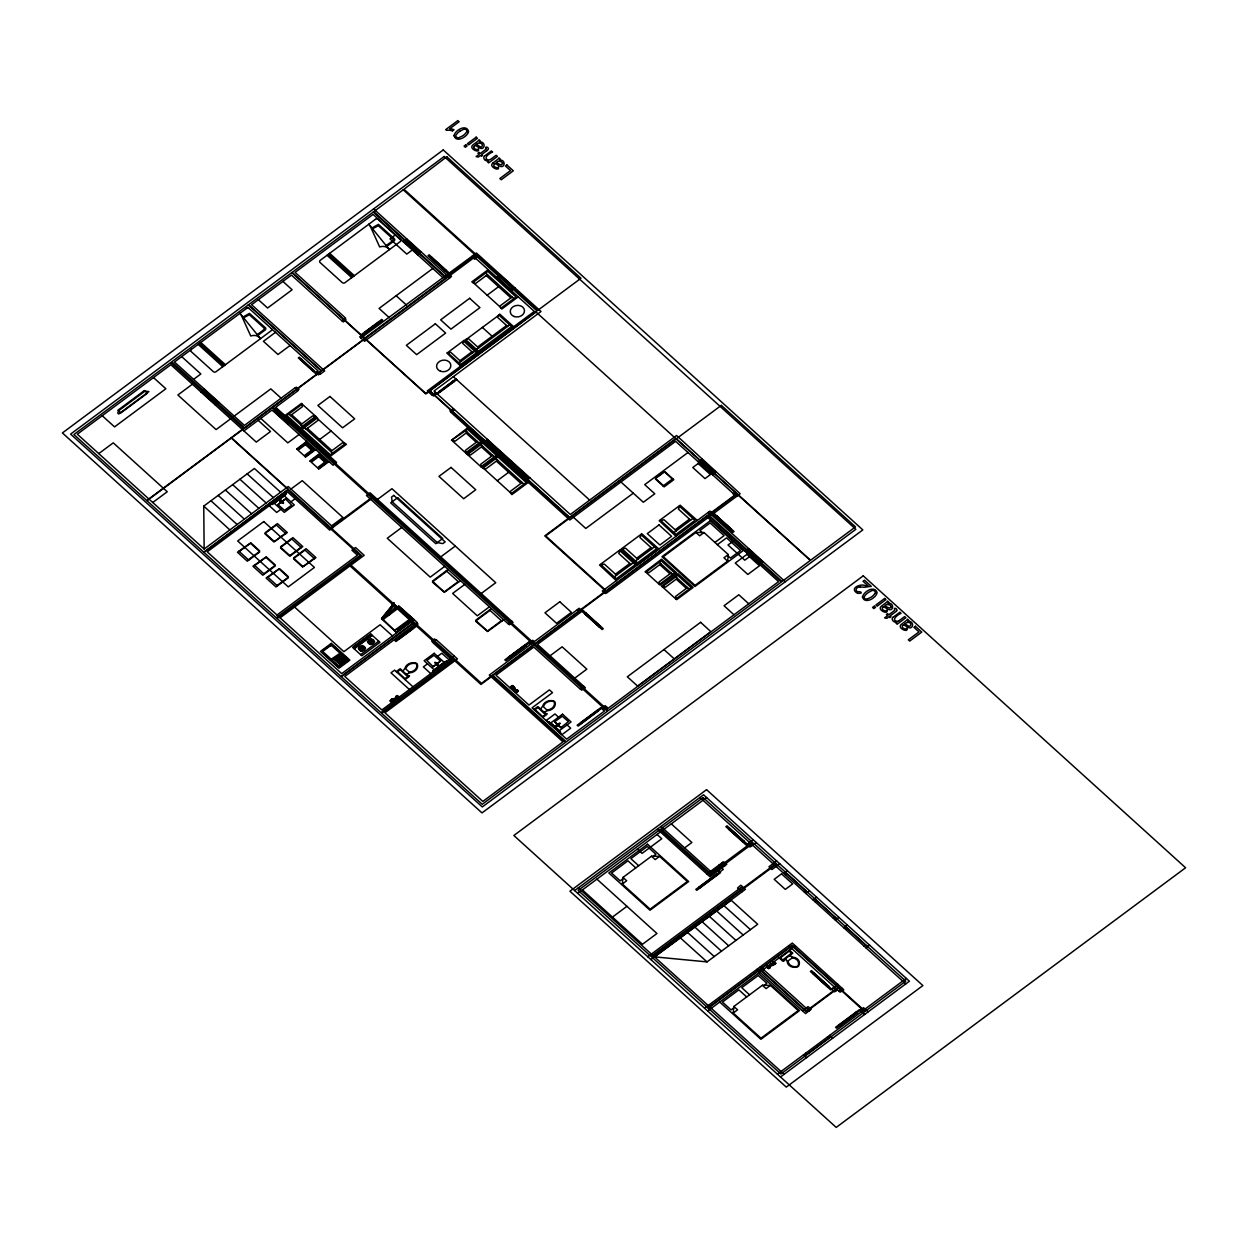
<?xml version="1.0" encoding="UTF-8"?>
<svg xmlns="http://www.w3.org/2000/svg" width="1248" height="1248" viewBox="0 0 1248 1248"><rect width="100%" height="100%" fill="white"/><g stroke="black" fill="none" stroke-linecap="round" stroke-linejoin="round"><path stroke-width="1.5" d="M282.22 502.975L283.546 502.726L281.018 500.058M362.622 647.244C356.522 648.523 366.226 650.91 362.591 647.384M279.708 501.01C281.252 497.671 277.368 501.821 282.266 502.866L282.968 502.445M300.004 429.343L316.508 416.785L315.572 416.411L300.316 427.752L286.853 415.553L302.11 404.212L301.517 403.385L284.887 415.646M361.655 651.394L361.764 650.333M362.138 646.48L362.248 645.419M370.718 644.654L370.828 643.609M371.202 639.74L371.311 638.68M460.699 366.101L446.784 352.997L447.704 352.732L460.715 364.494L476.518 352.747L463.507 340.985L464.147 340.158L478.452 352.903M482.992 441.355L466.237 453.632L465.769 452.79L481.026 441.449L467.563 429.265L451.433 440.31L467.875 427.674M620.88 549.666L621.832 548.636L637.541 562.848L656.51 548.746L640.91 534.612L641.675 533.645L658.835 548.933L637.541 564.751M622.331 883.99L622.986 877.406L651.487 856.222L659.552 856.346L687.336 881.494L650.114 909.152L622.331 883.99L626.683 880.76L622.986 877.406M675.823 598.978L676.728 599.648L693.124 587.449L678.023 573.768L661.502 586.326L662.438 586.7L677.711 575.359L691.174 587.543L675.823 598.978L662.298 586.763M727.646 561.148L728.286 554.564L704.012 532.568L695.947 532.444L663.328 556.686L695.027 585.39L727.646 561.148L723.949 557.794L728.286 554.564M733.231 1013.048L733.871 1006.465L762.388 985.265L770.437 985.39L798.221 1010.552L761.015 1038.211L733.231 1013.048L737.584 1009.819L733.871 1006.465M558.558 723.7L559.9 723.637L556.873 726.352M371.171 640.552L372.512 641.332M436.582 662.953L434.834 662.345L435.786 663.64M372.528 641.8L372.185 642.611M556.92 726.024L556.015 726.227M557.092 726.055C561.506 722.015 552.006 727.865 558.652 723.637M281.923 502.601L283.468 503.443L282.828 501.992M466.721 131.898L464.677 134.332A27.082 21.871 -8.3 0 1 462.618 135.892L458.624 137.826A2.761 2.231 -8.3 0 1 455.863 135.143L457.907 132.709A27.908 22.558 -8.3 0 1 459.966 131.134M875.191 593.206L873.148 595.639A27.082 21.871 -8.3 0 1 871.104 597.199L867.095 599.118M896.704 610.724C898.17 608.665 892.913 606.809 894.722 609.788M302.203 404.134L315.728 416.333M483.194 441.542L466.69 454.1L467.516 454.537L482.882 443.134L496.345 455.333L481.088 466.674L481.556 467.501L498.311 455.224M659.365 584.423L660.286 585.094L676.681 572.894L661.565 559.213L645.06 571.771L645.996 572.146L661.253 560.804L674.716 572.988L659.365 584.423L645.84 572.208M371.327 640.442L369.533 642.08L372.06 642.533M402.917 671.19L405.038 668.242A7.878 6.365 -8.3 0 1 416.364 663.234A2.59 2.09 -8.3 0 1 417.238 664.03A7.878 6.365 -8.3 0 1 410.046 672.797L406.271 674.216M540.556 709.067L542.677 706.118A7.878 6.365 -8.3 0 1 554.003 701.126A2.59 2.09 -8.3 0 1 554.876 701.906A7.878 6.365 -8.3 0 1 547.685 710.674L543.91 712.093M486.174 149.058L480.34 153.473L479.076 152.318L477.922 153.176L479.185 154.331L476.128 156.593L478.28 157.076L480.449 155.47L481.369 156.296L482.524 155.438L481.603 154.612L486.626 150.868M894.644 610.35L888.826 614.78L887.546 613.626L886.392 614.484L887.671 615.623L884.614 617.9L886.751 618.384L888.919 616.762L889.855 617.604L890.994 616.746L890.074 615.904L895.112 612.175A9.734 7.862 -8.3 0 0 896.704 610.818M394.696 604.968L383.464 618.805L382.684 618.415L393.916 604.578L396.599 606.419L389.657 614.562M554.627 721.781L560.773 727.709L568.464 721.594L562.255 716.258L554.658 721.75L561.101 727.646M388.549 615.42L396.131 606.45L394.524 605.171M394.586 700.206L392.059 702.39M769.72 967.668L768.331 966.014M280.722 500.776L281.97 502.336M438.376 665.418L438.578 664.732M497.843 315.947L497.64 317.398L507.608 326.43M493.272 162.724L497.203 159.76A17.69 14.29 -8.3 0 0 498.108 159.026A4.274 3.448 -8.3 0 0 498.966 157.825L500.292 159.011A4.212 3.401 -8.3 0 1 499.465 160.04C506.282 159.385 505.081 169.151 499.294 166.015A9.391 7.597 -8.3 0 1 498.451 165.516L497.858 165.126A20.28 16.38 -8.3 0 0 495.128 163.426L494.926 163.582M452.54 130.775L453.976 129.714A12.137 9.812 -8.3 0 0 449.67 128.747L459.124 121.727L457.86 120.588L445.723 129.589L446.534 130.338A9.828 7.94 -8.3 0 1 452.462 130.9M242.986 317.054L249.475 313.404L265.777 328.115L265.59 329.659L257.868 335.4M476.284 144.503L476.83 144.113A5.023 4.056 -8.3 0 1 478.499 143.146C484.505 142.288 482.586 149.542 479.014 146.032A15.928 12.87 -8.3 0 0 476.315 144.472M243.594 317.819L249.35 314.73L264.17 328.099L263.952 329.659L257.244 334.636M371.92 228.025L378.425 224.375L394.727 239.086L394.54 240.614L386.818 246.371M372.544 228.79L378.3 225.701L393.104 239.054L392.964 240.568L386.194 245.606M193.596 379.345L200.85 373.963L181.709 356.632M98.764 453.617L113.256 442.837L167.248 491.743L152.755 502.507M192.379 384.212L177.871 394.992L216.091 429.593L230.584 418.813M395.554 234.764L390 238.898L406.77 254.093L412.324 249.959M275.496 332.327L263.406 341.297L277.961 354.479L290.051 345.509M200.959 391.981L204.578 389.298M403.198 241.691L406.817 238.992M202.348 392.652L203.065 392.106L215.42 403.291L214.687 403.837M407.488 240.193L406.754 240.739L419.11 251.924L419.827 251.378M203.268 392.293L205.452 390.686M404.789 242.533L406.957 240.926M215.218 403.104L217.386 401.497M416.723 253.344L418.907 251.737M215.358 405.038L218.977 402.34M417.596 254.732L421.216 252.034M341.999 320.845L345.634 318.162L295.074 272.376L373.074 214.406L443.087 277.82M344.963 320.346L345.93 319.628L344.9 318.692M345.166 320.533L343.231 321.968L291.455 275.075L251.581 304.699L324.683 370.89L320.252 374.197L317.164 371.389L317.975 370.796L247.962 307.398L174.455 362.014L244.468 425.412L294.934 387.91L298.022 390.718L275.683 407.316L336.617 462.493L332.982 465.192L272.064 409.999L243.937 430.903M430.95 258.336L432.104 257.478M300.768 360.142L301.735 359.408M234.172 416.099L270.816 388.877L281.112 398.19M432.791 268.492L379.064 308.428L389.36 317.741M445.271 271.3L446.425 270.442M312.702 370.937L313.669 370.219M364.993 332.108L379.08 321.766M361.639 335.447L359.705 336.882L364.556 341.266L449.873 277.867L373.604 208.915M361.842 335.634L382.621 320.19L381.794 319.441L361.982 334.168L363.839 335.837M360.937 337.99L476.424 253.032L541.008 311.516L434.023 391.03L570.336 514.488L676.603 435.505L740.142 493.756L607.183 592.566L604.094 589.774M295.121 388.081L296.322 387.192L299.036 389.251L297.586 390.328M317.351 371.561L315.167 373.183L298.303 357.895L299.27 357.178L318.365 374.884L319.816 373.807M449.748 277.758L451.48 276.463L449.514 274.669M273.515 411.325L277.134 408.626M274.903 411.996L275.636 411.45L287.976 422.635L287.258 423.166M275.839 411.637L278.008 410.015M290.488 415.553L302.484 406.645L301.751 404.492M471.744 281.908L488.218 269.677M472.649 282.719L487.874 271.409L516.064 296.962L500.838 308.272M287.773 422.448L289.942 420.826M487.469 274.654L475.784 283.343L474.053 283.343M287.914 424.367L291.548 421.684M496.907 277.555L500.526 274.856M300.69 424.772L312.671 415.865L315.214 416.676M498.498 278.398L500.666 276.791M317.382 417.924L302.141 429.234L330.346 454.787L345.571 443.461M299.099 434.491L287.82 442.868L260.77 418.392M306.119 429.234L317.834 420.514L317.928 419.078M487.141 295.199L498.56 286.712M454.334 656.105L381.857 709.972L344.807 676.432L417.3 622.565L414.211 619.772L341.718 673.639L207.23 551.834L287.68 492.04L329.69 530.088L333.325 527.389L288.226 486.548L204.142 549.042L203.752 506.126L254.405 468.484L280.597 492.211M510.432 289.208L512.616 287.602M306.571 441.433L296.712 449.015L305.588 457.018L315.65 449.654M511.306 290.597L514.925 287.898M306.166 444.179L298.974 449.514L297.445 449.03M319.644 439.483L331.079 430.997M512.101 296.962L500.37 305.682L500.292 307.117M312.281 449.717L305.089 455.052L305.526 456.347M501.743 309.083L518.216 296.852M447.58 352.654L463.429 340.876M448.016 353.012L450.715 352.279L460.918 361.53M463.819 341.266L462.68 343.387L472.883 352.638M465.832 339.721L498.95 315.12M319.816 453.414L309.91 460.964L318.833 468.998L328.879 461.635M319.41 456.16L312.218 461.51L310.69 461.027M330.751 451.542L342.467 442.837L344.23 442.915M330.002 456.518L346.476 444.288M477.656 346.975L506.579 325.494M459.982 360.672L471.947 351.78M325.525 461.698L318.334 467.048L318.77 468.328M476.596 349.471L509.714 324.87M458.999 362.95L474.802 351.203M290.971 489.044L302.25 480.667L342.904 517.483L331.625 525.86M281.19 500.354L282.391 502.024M277.898 504.582L285.511 498.919L291.673 505.19L284.528 510.323L277.945 504.613L285.542 498.966M435.521 392.387L431.886 395.086L427.3 390.936L534.3 311.423L475.894 258.523M280.909 509.293L276.682 512.444L269.272 505.736M290.94 501.836L295.09 498.748M439.187 391.654L453.211 381.233M439.639 392.059L453.664 381.654M239.242 551.507L250.115 543.426M265.106 532.756L277.43 523.598L287.305 532.553L274.061 541.897M265.465 533.099L276.338 525.018M248.383 559.775L259.256 551.694M259.631 552.022L247.307 561.194L237.432 552.24L250.723 542.911M274.607 541.367L285.48 533.286M454.444 409.531L450.824 412.23L569.806 519.979L675.636 441.324L733.418 493.662M254.732 565.531L265.606 557.45M280.597 546.796L292.921 537.623L302.796 546.577L290.472 555.734M280.956 547.123L291.829 539.042M263.874 573.799L274.747 565.718M275.122 566.062L262.798 575.219L252.923 566.264L266.214 556.936M290.098 555.391L300.971 547.31M293.748 557.825L306.072 548.668L315.947 557.606L302.671 566.951M267.93 577.262L278.803 569.182M294.122 558.168L304.98 550.087M467.204 432.229L455.208 441.137L452.665 440.326M377.458 499.481L391.95 488.701L495.752 582.707L481.26 593.486M277.072 585.546L287.945 577.465M288.319 577.793L275.995 586.95L266.105 578.011L279.412 568.682M303.248 566.436L314.122 558.355M477.391 441.464L465.395 450.372L466.128 452.525M483.74 442.042L487.375 439.343M488.03 440.544L487.313 441.09L500.276 452.821L501.01 452.291M484.973 443.149L488.608 440.466M482.524 446.098L470.527 455.021L467.984 454.21M276.994 615.014L357.458 555.22L351.92 550.212L355.54 547.529L364.166 555.329L280.082 617.822M492.71 455.333L480.714 464.24L481.447 466.393M497.89 454.256L500.074 452.634M401.762 527.467L387.27 538.247L430.232 577.153L444.725 566.374M501.821 453.04L501.103 453.57L514.067 465.317L514.784 464.771M499.138 455.38L501.306 453.757M482.758 468.296L497.983 456.971L526.188 482.508L510.962 493.818M497.578 460.216L485.815 468.952L484.13 468.874M511.68 466.736L513.864 465.13M515.611 465.52L514.894 466.066L527.857 477.797L528.575 477.266M512.554 468.125L515.096 466.253M497.25 480.761L508.685 472.259M525.47 479.232L527.654 477.61M522.21 482.508L510.526 491.197L510.416 492.664M526.344 480.62L529.963 477.922M511.867 494.645L528.325 482.399M440.794 556.842L455.302 546.062M322.062 650.91L331.5 644.452M323.404 650.941L330.408 645.731M448.141 569.462L432.697 580.928L432.494 582.176L444.335 592.363L460.481 580.648M433.196 581.334L446.784 571.225M383.167 619.429L399.407 607.355M339.284 653.765L331.328 659.147M353.496 647.228L370.406 634.655M360.61 642.314L363.698 640.021M361.202 642.845L364.291 640.536M354.526 648.149L371.436 635.591M354.229 648.882L372.356 635.419M348.223 660.66L338.785 667.118M444.616 591.677L458.203 581.568M360.61 654.654L378.737 641.191M394.992 630.131L411.232 618.072L399.095 607.074M396.646 631.613L412.885 619.554M396.895 631.831L413.135 619.772M464.693 584.454L452.618 593.44L477.313 615.81L489.388 606.824M398.19 638.758L412.199 628.337M398.642 639.163L412.729 628.836L412.012 628.181M403.166 636.106L395.928 641.488L395.101 640.739L418.018 624.047L416.785 622.939M403.416 635.918L415.74 626.761L413.884 625.092M633.282 493.163L585.78 528.466L573.44 517.28M687.991 452.509L644.717 484.661L654.763 493.756L643.328 502.258L620.942 481.978M655.465 478.046L663.92 471.775M655.777 478.327L664.232 472.04M396.271 671.658L400.202 668.725L408.985 676.681L405.054 679.598M491.353 608.603L475.894 620.1L475.722 621.317L487.562 631.504L503.708 619.788M476.424 620.474L490.012 610.366M407.519 675.355L409.516 675.948L407.94 675.745M663.094 485.956L672.766 478.78M698.225 461.776L701.86 459.092M427.534 663.811L423.368 666.9L430.778 673.624M437.549 656.37L441.792 653.219L449.202 659.927M702.515 460.294L701.797 460.824L714.137 472.009L714.87 471.479M699.832 462.634L702 461.011M432.947 666.744L440.56 661.081L433.93 655.34L426.816 660.442L433.259 666.806L440.513 661.05M437.455 665.605C440.575 668.382 435.38 659.833 435.552 663.406M393.058 698.755L391.591 698.974L393.058 698.755A6.692 5.413 -8.3 0 0 394.165 700.003M392.309 701.22L394.259 699.925M395.569 698.802L397.426 697.414M395.975 699.176L398.876 697.32M487.843 630.817L501.431 620.708M511.649 621.005L508.03 623.704L366.428 495.472L370.063 492.788L513.068 622.409L509.34 624.764L508.108 623.641M711.766 473.444L713.934 471.822M712.639 474.833L716.258 472.134M621.785 548.621L640.817 534.487M616.34 580.663L599.539 565.032L620.474 549.541L637.634 564.845M676.026 536.312L659.209 520.681L680.16 505.206L697.32 520.494M601.115 564.954L604.344 564.08L616.606 575.188M620.084 550.867L618.712 553.41L630.958 564.517M622.315 549.058L625.544 548.168L637.806 559.276M641.285 534.955L639.912 537.498L652.158 548.605M660.8 520.619L664.03 519.73L676.276 530.837M679.77 506.516L678.382 509.059L690.643 520.166M636.667 558.246L651.019 547.576M615.467 574.158L629.819 563.488M675.137 529.807L689.504 519.137M614.297 576.904L633.266 562.801M635.497 560.992L654.467 546.889M673.982 532.553L692.936 518.45M513.521 653.422L504.832 659.88L505.814 660.769L514.519 654.311M513.817 653.203L528.606 642.205L530.821 644.218L528.528 642.268M525.252 644.904L508.435 657.4L509.293 658.195M508.529 657.493L525.346 644.998M509.075 657.992L525.892 645.497M509.168 658.07L525.985 645.575M514.8 654.092L532.818 640.302L534.3 641.644M580.382 612.284L582.988 610.35L595.577 621.754M607.058 592.457L605.608 593.533L604.609 592.644M711.142 515.096L713.762 513.162L726.352 524.566M584.797 613.891L585.952 613.033M715.556 516.703L716.726 515.845M660.894 563.768L648.898 572.692L646.355 571.88M704.012 532.568L699.66 535.798L695.947 532.444M550.056 655.777L562.13 646.807L586.825 669.162L574.751 678.148M510.37 687.242L512.554 685.948M511.228 686.603L512.585 685.589L513.614 686.525L512.257 687.539M510.416 688.054L512.866 686.228M511.945 687.258L511.462 688.116M512.054 687.352L513.178 686.509M512.46 687.726L513.583 686.884L512.148 685.573L511.025 686.416L512.741 688.241M513.256 688.896L512.632 688.319A6.692 5.413 -8.3 0 0 513.973 687.118L514.769 687.835A6.692 5.413 -8.3 0 0 513.178 688.818M512.678 689.333L514.332 688.1L515.533 689.177L513.864 690.409M671.081 573.004L659.084 581.911L659.818 584.064M599.118 626.855L600.272 625.997M729.877 529.682L731.047 528.809M714.917 542.443L724.09 535.626L710.096 522.943L699.956 530.494L702.218 532.537M515.798 690.752L516.922 689.91L518.372 691.22L517.234 692.047L514.566 689.894M515.143 691.564L516.313 691.205M516.001 690.94L517.374 689.91L518.404 690.846L517.031 691.86M516.204 691.111L517.343 690.284M515.206 692.375L517.639 690.565M517.951 690.846L516.251 692.453L514.082 690.253M717.382 544.69L726.57 537.857L740.563 550.54L730.408 558.074L728.146 556.031M677.336 578.323L665.356 587.246L662.813 586.435M733.574 540.868L728.005 545.002L744.791 560.196L750.344 556.062M687.523 587.558L675.542 596.466L676.276 598.619M745.118 551.335L748.753 548.636M533.91 709.535L537.841 706.602L546.624 714.558L542.693 717.475M749.408 549.838L748.691 550.384L761.03 561.569L761.764 561.023M746.725 552.178L748.894 550.571M545.158 713.232L547.154 713.825L545.579 713.622M583.892 686.431L580.273 689.114L533.832 647.072L496.002 675.199L528.965 705.058L549.416 689.863L552.505 692.656L532.054 707.85L566.639 739.159L604.469 711.032L602.987 709.691L606.606 707.008M758.659 562.988L760.828 561.382M759.533 564.377L763.152 561.694M548.574 721.781L560.414 732.748M548.356 722.296L549.073 721.75L560.648 732.233L559.931 732.779M585.827 718.786L577.138 725.244L578.12 726.133L605.124 705.666L608.088 708.349L778.58 581.646L707.959 517.67M586.123 718.567L600.912 707.569L603.127 709.582M580.741 722.764L597.652 710.362M581.381 723.356L598.198 710.861M574.673 890.573L703.56 794.789L909.402 981.209L780.515 1076.977M577.762 893.365L706.649 797.581M622.83 878.873L620.178 880.838L611.536 873.023L627.962 860.808L635.794 867.89M653.281 856.237L655.933 854.272L647.291 846.44L630.864 858.655L638.68 865.738M659.552 856.346L655.2 859.576L651.487 856.222M684.622 847.891L691.876 842.494L671.284 823.867M729.986 828.5L728.832 829.358L743.418 842.135M612.44 917.093L626.933 906.313M743.153 842.338L744.323 841.464M706.914 874.052L722.576 862.415M753.137 839.701L748.675 843.024L751.748 845.816M748.738 843.071L746.117 845.021L733.528 833.617M756.226 842.494L749.954 847.049L747.973 845.27M704.496 882.96L695.807 889.418L696.79 890.323L720.564 872.648L718.349 870.636M704.792 882.742L723.31 869.388L721.828 868.046M699.41 886.954L716.321 874.536M700.05 887.531L716.867 875.035M647.774 956.779L742.264 886.548M776.662 860.995L768.94 866.736L772.013 869.528L779.75 863.788M650.863 959.572L745.352 889.356L740.782 885.206L737.537 888.03L738.785 889.138M783.635 873.288L787.254 870.589M785.476 874.957L786.926 873.881M707.039 961.896L757.692 924.253L731.219 900.276L654.467 956.857L707.039 961.896L680.285 937.81M804.008 891.727L805.459 890.651M805.849 893.412L809.484 890.713M813.088 899.964L816.722 897.265M814.944 901.633L816.395 900.557M704.574 1008.212L792.293 943.036L843.835 989.82L840.107 992.191L788.658 945.719M707.663 1011.005L795.366 945.828M768.097 966.404L769.954 965.016M771.358 963.971L773.776 963.082M771.67 964.267L772.418 963.706A6.692 5.413 -8.3 0 0 773.807 964.735L772.871 965.422A6.692 5.413 -8.3 0 0 771.763 964.189M770.375 965.39L767.551 967.699L768.503 968.573L770.203 967.309L769.236 966.451M772.512 963.799L774.852 962.27L775.819 963.144L774.119 964.392L773.167 963.534M833.461 918.419L834.912 917.342M772.871 965.422L773.807 964.735M835.318 920.088L838.937 917.389M733.73 1007.916L731.078 1009.897L722.436 1002.066L738.863 989.851L746.678 996.934M764.182 985.296L766.834 983.315L758.191 975.499L741.764 987.698L749.58 994.781M843.726 927.701L847.345 925.002M845.567 929.37L847.018 928.294M770.437 985.39L766.085 988.619L762.388 985.265M813.353 974.173L814.507 973.315M864.1 946.156L865.55 945.079M865.94 947.825L869.575 945.142M827.674 987.152L828.844 986.294L814.258 973.502M802.448 1010.786L808.018 1006.637L811.278 1009.102L805.537 1013.579L756.772 969.431M837.954 984.391L830.638 989.836L818.048 978.432M837.424 989.882L834.475 991.864L819.203 977.558M838.796 991.115L842.416 988.432M839.296 1024.92L856.112 1012.424M856.658 1012.908L839.842 1025.404L856.752 1013.002L855.878 1012.222M845.27 1021.738L836.581 1028.196L835.583 1027.307L859.373 1009.632L864.599 1014.499M845.567 1021.519L863.585 1007.713L865.067 1009.055M777.426 1074.185L906.313 978.401M804.695 1055.964L830.794 1036.573M466.939 338.894L468.702 338.879L478.686 347.927M883.35 606.856L883.6 606.684A20.28 16.38 -8.3 0 1 886.33 608.369L886.954 608.743M903.318 624.952L903.583 624.764A20.28 16.38 -8.3 0 1 906.313 626.465L906.937 626.824M459.95 131.134L463.788 129.246M290.332 555.812L289.583 555.937M330.47 645.7L331.391 645.559M898.856 620.771L897.608 621.239A1.981 1.607 -8.3 0 1 896.984 621.286C890.604 620.443 897.936 614.188 901.103 613.376L899.839 612.222L894.098 616.496A8.705 7.036 -8.3 0 0 893.006 617.417M556.499 726.383L555.625 726.008L556.312 725.338M859.966 587.075C857.158 586.404 854.24 590.242 857.516 591.724C862.228 591.1 862.914 594.142 857.501 593.299C848.64 588.37 860.746 582.941 865.972 585.905A7.722 6.24 -8.3 0 0 868.078 585.842L863.023 581.24L864.458 580.18L871.244 586.342L864.162 587.278A29.453 23.806 -8.3 0 0 859.966 587.044M297.024 449.249L306.384 442.385L314.465 449.701L305.276 456.784M367.364 641.612L368.644 641.644M373.37 641.706L374.665 641.722M358.301 648.352L359.596 648.367M364.322 648.445L365.602 648.461M558.901 724.48L559.993 723.122L558.246 723.902M332.171 659.896L340.096 654.498L347.006 660.754M279.989 501.01L280.02 500.089L281.018 500.448M789.61 955.625L793.104 957.169A7.878 6.365 -8.3 0 1 798.548 966.124A2.59 2.09 -8.3 0 1 797.519 966.888A7.878 6.365 -8.3 0 1 787.207 961.553L785.678 958.542M660.317 520.198L676.026 534.409L694.996 520.307L679.318 506.08M600.631 564.548L616.34 578.744L635.31 564.658L619.71 550.524M310.128 461.183L319.628 454.381L327.709 461.698L318.521 468.764M694.84 927.092L721.469 951.163M687.57 932.443L714.23 956.545M500.167 275.122L514.566 288.179M701.485 459.358L715.9 472.399M473.46 255.247L476.424 257.93L474.677 259.225L472.711 257.431M497.266 277.29L511.664 290.332M734.276 493.022L737.365 495.815M472.009 256.324L472.992 257.213M698.599 461.51L712.998 474.552M735.384 495.456L736.367 496.345L737.818 495.269L734.854 492.586L733.122 493.88L735.088 495.674M485.69 273.031L513.88 298.584M486.252 275.558L510.884 297.866M473.039 282.422L501.244 307.975M499.668 314.028L513.692 326.742M498.607 314.824L511.571 326.57L478.452 351.172L465.488 339.425M449.389 273.125L429.14 254.795L427.986 255.653L435.38 262.361M431.839 257.665L446.16 270.644M726.601 524.784L734.011 531.492L732.841 532.366L725.447 525.658M716.57 515.954L730.907 528.918M716.461 516.032L730.782 529.012M431.09 258.227L445.52 271.112M435.63 262.579L449.218 274.888M711.906 512.912L709.925 511.118L602.347 591.068L604.328 592.862M715.712 516.594L730.142 529.48M711.61 513.131L725.197 525.424M665.044 471.791L673.795 479.7L664.123 486.892L655.372 478.967M664.685 472.056L672.391 479.045M711.578 514.987L785.304 581.74M406.458 239.257L420.857 252.314M708.178 512.413L711.266 515.206M748.379 548.917L762.793 561.959M403.556 241.426L417.955 254.467M745.477 551.07L759.892 564.112M655.746 478.702L663.452 485.69M482.383 327.428L492.118 336.242M748.784 603.798L738.816 594.766L724.043 605.748L733.996 614.78M396.162 295.729L406.442 305.042M329.659 253.328L354.354 275.699M328.786 253.984L353.48 276.338M327.912 254.623L352.607 276.994M327.038 255.278L351.749 277.633M675.698 576.841L689.161 589.04M659.256 562.286L672.719 574.486M453.352 376.662L589.68 500.12M676.229 579.15L686.416 588.385M659.771 564.595L669.958 573.83M453.024 381.077L453.851 381.81M378.893 321.594L379.72 322.343M439 391.482L439.826 392.231M435.084 392.714L436.925 394.384L456.737 379.657L455.926 378.908L433.415 395.975L432.182 394.867M454.007 409.859L452.977 408.923L449.873 410.888L451.105 412.012M487.001 439.608L529.604 478.187M364.884 332.015L365.711 332.748M484.115 441.776L526.703 480.355M465.566 430.747L479.029 442.946M480.886 444.631L494.348 456.815M495.784 458.593L524.004 484.13M466.081 433.056L476.284 442.291M481.4 446.94L491.603 456.16M496.361 461.12L520.993 483.413M282.906 281.408L292.126 289.77L267.587 308.022L258.352 299.66M483.148 467.984L511.368 493.522M452.166 440.669L465.66 452.899M467.485 454.553L480.995 466.783M663.952 649.553L674.248 658.866M595.826 621.972L603.236 628.68L602.082 629.538L594.672 622.83M585.686 613.22L600.132 626.106M581.131 610.1L579.15 608.306L489.294 675.09L563.004 741.858L482.836 801.434L384.93 712.78L457.423 658.897L436.223 639.709L432.604 642.392L450.715 658.804M585.047 613.688L599.383 626.668M584.938 613.782L599.258 626.746M580.835 610.303L594.422 622.612M301.517 359.58L313.451 370.391M577.418 609.601L580.507 612.394L537.467 644.374L585.374 687.773L581.646 690.128L580.414 689.005M300.986 359.97L312.92 370.781M316.976 418.22L345.166 443.758M307.336 428.329L331.952 450.637M291.611 414.726L301.798 423.946M304.34 427.612L332.53 453.149M288.85 414.071L302.312 426.254M276.775 408.907L291.19 421.949M200.71 342.373L225.404 364.728M785.086 872.196L807.3 892.336M814.538 898.888L836.768 919.012M845.177 926.624L867.391 946.748M199.836 343.013L224.546 365.383M273.874 411.06L288.288 424.102M198.978 343.668L223.673 366.023M699.925 797.488L905.783 983.892M198.104 344.308L222.799 366.678M446.316 570.804L458.671 581.989M489.544 609.944L501.899 621.13M305.183 443.29L313.264 450.59M318.427 455.27L326.508 462.587M734.432 832.525L727.022 825.817L725.868 826.675L733.278 833.383M734.682 832.744L748.27 845.052M729.846 828.61L744.167 841.573L729.737 828.688M305.495 444.662L311.61 450.2M318.739 456.659L324.854 462.197M597.433 710.159L598.416 711.048M525.127 644.795L526.11 645.684M258.164 420.342L270.504 431.512L256.277 442.088L170.836 364.712L77.329 434.195L204.142 549.042M433.134 581.88L443.945 591.661M476.362 621.02L487.172 630.802M580.616 722.654L581.599 723.559M204.22 389.563L218.618 402.605M724.776 862.508L726.757 864.287L710.003 876.845L657.337 829.14M724.495 862.711L723.512 861.822L722.062 862.898L725.088 865.644M201.318 391.716L215.717 404.758M558.542 717.163L554.986 713.965L546.296 720.424L561.99 734.635L570.679 728.177L567.076 724.901M718.942 865.114L722.03 867.906M739.206 888.826L742.295 891.618M513.973 687.118L514.769 687.835M510.448 687.18L512.897 689.161M865.145 1009.008L868.234 1011.8M716.102 874.333L717.085 875.238M660.956 826.457L713.622 874.146M833.243 987.901L836.332 990.694M789.454 950.227L792.792 953.254L782.48 960.913L779.142 957.887M285.277 493.834L285.886 494.395L272.298 504.504L271.674 503.942M818.953 977.34L811.543 970.632L810.389 971.49L817.799 978.198M827.939 986.95L813.618 973.986L827.83 987.043M153.504 377.582L165.859 388.768L114.551 426.894L102.196 415.709M657.025 834.46L661.768 838.75L642.065 853.382L637.338 849.092M398.315 606.356L413.962 619.57L398.892 605.92L381.498 618.852L396.568 632.486L382.075 618.415M435.708 640.084L434.476 638.96L431.792 641.3L432.822 642.236M409.781 619.148L410.53 619.819L397.192 629.725L396.443 629.054M784.212 959.634L784.836 960.211L783.354 961.303L783.713 960.008M247.166 473.866L273.359 497.593M723.934 905.627L750.438 929.635M699.286 886.844L700.268 887.734M446.784 661.721L446.16 661.159L432.572 671.268L433.196 671.814M773.885 961.787L775.336 963.503M774.618 962.458L775.772 963.503L774.571 964.408L773.401 963.347M239.912 479.263L266.12 502.991M716.664 910.993L743.2 935.033M772.886 961.88L774.961 963.768M773.651 963.175L774.602 964.033M839.062 1024.717L840.06 1025.606M771.17 963.815L772.59 965.094L771.186 966.124L769.782 964.844M769.002 966.623L770.172 967.684L768.955 968.573L767.801 967.528M767.27 966.061L769.361 967.949M768.986 968.214L767.068 966.857M232.658 484.645L258.866 508.373M304.621 549.744L314.496 558.698M709.394 916.36L735.946 940.415M275.98 524.675L285.854 533.629M291.47 538.715L301.345 547.654M806.582 1007.713L809.656 1010.521M398.003 638.586L398.814 639.335M760.391 966.732L809.156 1010.896M392.465 635.934L380.11 624.749L343.871 651.674L294.575 607.043M829.561 1035.45L832.65 1038.242M225.42 490.027L251.612 513.755M702.109 921.726L728.692 945.797M758.41 973.3L799.562 1010.568L760.906 1039.303L719.737 1002.035M827.377 1037.072L828.61 1038.18M294.076 558.605L302.718 566.436M265.434 533.536L274.076 541.367M280.925 547.56L289.567 555.391M293.639 558.917L302.281 566.748M264.997 533.863L273.64 541.679M280.488 547.888L289.13 555.719M218.197 495.409L244.374 519.152M210.959 500.776L237.12 524.534M413.026 686.821L394.602 670.129L390.967 672.828L409.391 689.504M251.098 543.098L259.74 550.93M266.588 557.138L275.231 564.954M279.77 568.87L288.413 576.701M250.661 543.426L259.303 551.257M266.152 557.45L274.794 565.282M279.334 569.197L287.992 577.028M805.631 1053.234L806.863 1054.342M803.462 1054.841L806.551 1057.633M267.556 576.935L277.446 585.874M238.883 551.164L248.758 560.102M254.374 565.188L264.248 574.142M398.143 696.665L396.989 695.604L395.772 696.509L396.942 697.57M396.942 695.978L398.393 697.492M396.583 696.244L398.658 698.131M396.224 696.509L397.66 698.225M596.918 879.138L656.947 933.504L642.455 944.268L582.41 889.902M396.162 699.332L394.758 698.069L393.354 699.098L394.758 700.378M331.859 644.654L348.332 659.568M331.75 645.746L347.724 660.208L339.269 666.494L323.294 652.033M392.527 700.83L391.373 699.785L390.156 700.674L391.326 701.735M393.26 701.501L391.326 700.144M390.967 700.424L393.042 702.296M339.862 654.685L346.757 660.925M390.608 700.69L392.309 702.016M339.128 655.216L346.039 661.471M338.894 655.403L345.79 661.643M338.161 655.933L345.072 662.189M337.927 656.12L344.822 662.36M337.194 656.651L344.105 662.906M336.96 656.838L343.855 663.094M336.18 657.415L343.091 663.655M335.946 657.587L342.841 663.842M335.213 658.133L342.124 664.373M334.979 658.304L341.874 664.56M334.183 658.897L341.078 665.153M333.934 659.084L340.844 665.34M321.953 652.018L338.426 666.931M578.292 887.874L784.134 1074.294M203.752 506.126L229.866 529.916M435.474 663.312L437.252 665.2M906.812 628.524C909.012 632.954 897.437 628.618 900.838 624.827A8.471 6.848 -8.3 0 1 901.774 624.031L905.689 621.067A17.69 14.29 -8.3 0 0 906.578 620.334A4.274 3.448 -8.3 0 0 907.452 619.117L908.778 620.318A4.212 3.401 -8.3 0 1 907.936 621.348C914.69 620.599 913.567 630.38 907.764 627.323A9.391 7.597 -8.3 0 1 906.937 626.824M886.829 610.428C888.872 614.921 877.422 610.35 880.87 606.731A8.471 6.848 -8.3 0 1 881.79 605.935L885.706 602.971A17.69 14.29 -8.3 0 0 886.61 602.238A4.274 3.448 -8.3 0 0 887.468 601.037L888.794 602.222A4.212 3.401 -8.3 0 1 887.968 603.252C894.379 602.441 894.005 612.082 887.874 609.274A9.391 7.597 -8.3 0 1 886.954 608.728M498.326 167.216C500.323 171.694 488.951 167.154 492.367 163.519A8.471 6.848 -8.3 0 1 493.288 162.724M478.358 149.12C480.449 153.566 469.061 149.23 472.384 145.423A8.471 6.848 -8.3 0 1 473.304 144.643L477.235 141.679A17.69 14.29 -8.3 0 0 478.124 140.93A4.274 3.448 -8.3 0 0 478.982 139.729L480.308 140.93A4.212 3.401 -8.3 0 1 479.482 141.944C486.065 141.18 485.269 150.899 479.404 147.966A9.391 7.597 -8.3 0 1 478.483 147.436L477.984 147.108A20.28 16.38 -8.3 0 0 475.145 145.345M368.831 224.219L389.438 249.616A7.769 6.271 -8.3 0 0 379.673 246.964L370.032 225.685M239.897 313.248L260.504 338.645A7.769 6.271 -8.3 0 0 250.739 335.993L241.082 314.714M486.236 148.481C483.881 146.047 489.668 146.999 488.186 149.479A9.734 7.862 -8.3 0 1 486.595 150.836M463.757 129.121A2.87 2.324 -8.3 0 1 466.877 131.929M478.436 149.339A3.557 2.87 -8.3 0 1 473.772 146.936M473.71 146.905A2.418 1.95 -8.3 0 1 474.77 145.704M484.536 156.125A8.705 7.036 -8.3 0 1 485.519 155.298L491.353 150.93L492.617 152.069C489.622 152.927 482.118 158.714 488.514 159.978A1.981 1.607 -8.3 0 0 489.138 159.947L490.37 159.463A8.003 6.474 -8.3 0 0 491.369 158.808L496.158 155.267L497.422 156.406L488.67 162.911L487.531 161.881L488.498 160.992A4.181 3.37 -8.3 0 1 485.347 160.212M485.378 160.181A3.994 3.229 -8.3 0 1 484.302 156.031M498.42 167.419A3.557 2.87 -8.3 0 1 493.74 165.017A2.418 1.95 -8.3 0 1 494.738 163.8M875.347 593.237A2.87 2.324 -8.3 0 0 872.243 590.429L868.436 592.441A27.908 22.558 -8.3 0 0 866.377 594.001L864.349 596.435A2.761 2.231 -8.3 0 0 867.11 599.258M886.922 610.631A3.557 2.87 -8.3 0 1 882.242 608.228A2.418 1.95 -8.3 0 1 883.241 607.012M898.856 620.771A8.003 6.474 -8.3 0 0 899.855 620.116L904.628 616.574L905.892 617.713L897.14 624.218L896.017 623.189L896.969 622.3A4.181 3.37 -8.3 0 1 893.833 621.52A3.994 3.229 -8.3 0 1 892.772 617.323M904.769 623.875A15.928 12.87 -8.3 0 1 907.327 625.388C911.773 628.789 912.304 620.896 906.968 622.58A5.023 4.056 -8.3 0 0 905.33 623.532M906.89 628.727A3.557 2.87 -8.3 0 1 902.226 626.324A2.418 1.95 -8.3 0 1 903.224 625.108M391.7 605.966A3.182 2.574 -8.3 0 1 393.775 603.424M392.122 699.457A6.692 5.413 -8.3 0 1 393.526 700.487M191.334 349.331A1.919 1.544 -8.3 0 0 191.116 351.53L213.346 371.654A1.919 1.544 -8.3 0 0 216.029 371.701L271.128 330.767A1.919 1.544 -8.3 0 0 271.331 328.567M246.433 308.396A1.919 1.544 -8.3 0 1 249.116 308.428M397.41 671.689L404.882 678.616L407.8 676.822L400.374 669.724L397.41 671.689M535.049 709.566L542.537 716.492L545.438 714.698L538.044 707.616L535.049 709.535M780.281 957.918L782.839 959.93L791.638 953.051L789.048 951.226L780.281 957.856M555.282 725.993L556.624 726.508L555.438 725.962M453.976 135.626C456.019 143.38 467.454 136.859 468.608 131.57C466.58 123.63 455.177 130.057 453.976 135.626M862.446 596.934C864.536 604.781 876.439 598.01 877.11 592.457C874.364 585.14 863.897 591.458 862.462 596.825M502.741 163.472L501.197 164.939L498.888 164.05A15.928 12.87 -8.3 0 0 496.283 162.568L496.798 162.193A5.023 4.056 -8.3 0 1 498.467 161.242L501.244 161.616L502.741 163.472M891.244 606.684L889.762 608.135L887.39 607.261A15.928 12.87 -8.3 0 0 884.785 605.779L885.3 605.405A5.023 4.056 -8.3 0 1 886.969 604.453L889.746 604.828L891.244 606.684M393.916 699.036L395.179 699.02L393.916 699.005M513.692 689.052L514.972 689.036L513.692 689.052M770.765 965.125L772.028 965.156L770.78 965.063M118.544 410.81L117.78 413.135L118.732 414.008L148.886 391.591L145.018 391.123L118.544 410.81M394.15 603.127L381.623 618.556L394.15 603.127M446.8 156.764L403.962 189.244L537.732 310.393L580.975 278.273L446.8 156.764M443.227 149.932L62.4 432.947L481.993 812.916L862.82 529.901L443.227 149.932M444.163 156.484L70.606 434.101L482.305 806.926L855.847 529.308L444.163 156.484M170.789 362.528L73.897 434.538L146.749 500.51L243.641 428.501L170.789 362.528M248.336 304.886L171.756 361.811L244.608 427.783L321.204 370.874L248.336 304.886M291.829 272.563L248.586 304.715L321.438 370.687L364.697 338.551L291.829 272.563M373.261 212.051L292.079 272.392L364.728 338.177L445.91 277.852L373.261 212.051M403.229 189.79L373.745 211.692L445.988 277.118L475.457 255.2L403.229 189.79M465.8 144.877L464.084 146.141L465.348 147.28L467.064 146.016L465.8 144.877M476.174 137.171L467.423 143.676L468.686 144.815L477.438 138.31L476.174 137.171M144.394 390.562L117.92 410.233L120.884 412.916L147.358 393.245L144.394 390.562M375.367 219.367L320.284 260.302A1.919 1.544 -8.3 0 0 320.065 262.501L342.295 282.625A1.919 1.544 -8.3 0 0 344.978 282.672L400.062 241.722A1.919 1.544 -8.3 0 0 400.28 239.538L378.05 219.398A1.919 1.544 -8.3 0 0 375.367 219.367M506.875 164.97L505.44 166.031L510.51 170.617L499.855 178.526L501.212 179.759L513.302 170.789L506.875 164.97M231.286 438.032L146.952 500.698L203.752 552.146L288.085 489.466L231.286 438.032M272.111 407.69L231.52 437.845L330.923 527.873L371.514 497.702L272.111 407.69M364.9 338.738L273.078 406.973L534.659 643.843L605.686 591.053L544.768 535.891L569.416 517.577L429.686 391.03L425.818 393.9L364.9 338.738M476.284 255.949L365.134 338.551L425.849 393.526L536.999 310.924L476.284 255.949M329.956 396.458L317.881 405.444L342.576 427.814L354.666 418.829L329.956 396.458M435.349 323.778L406.349 345.322L416.645 354.65L445.63 333.091L435.349 323.778M469.638 298.288L440.638 319.847L450.934 329.16L479.934 307.616L469.638 298.288M287.804 490.012L203.954 552.334L276.198 617.744L360.032 555.438L287.804 490.012M285.761 493.88L271.69 504.348L285.761 493.88M284.357 495.877L274.326 503.334L284.31 512.366L294.325 504.925L284.357 495.877M536 312.016L429.92 390.842L569.665 517.39L675.73 438.563L536 312.016M263.78 521.57L237.682 540.961L288.257 586.888L314.434 567.434L263.78 521.57M372.138 498.264L331.547 528.434L361.592 555.641L349.986 564.252L481.494 683.358L533.692 644.561L372.138 498.264M393.791 495.394L391.544 497.063L392.168 501.758L437.268 542.599L442.9 543.582L445.162 541.913L393.791 495.394M397.66 497.687L390.702 502.85L435.802 543.691L442.759 538.528L397.66 497.687M451.043 467.407L438.968 476.377L463.663 498.748L475.738 489.762L451.043 467.407M349.019 564.985L277.025 618.493L341.016 676.447L413.026 622.939L349.019 564.985M331.313 643.36L320.44 651.44L338.972 668.21L349.846 660.13L331.313 643.36M370.703 633.922L352.591 647.4L361.842 655.777L379.969 642.314L370.703 633.922M413.447 623.314L341.437 676.822L380.952 712.608L452.946 659.1L413.447 623.314M676.151 438.937L545.672 535.907L606.169 590.694L736.648 493.724L676.151 438.937M721.313 405.366L676.369 438.766L810.56 560.274L855.504 526.89L721.313 405.366M434.164 653.297L424.133 660.738L434.117 669.786L444.148 662.329L434.164 653.297M698.194 463.492L692.78 467.516L704.995 478.592L710.424 474.568L698.194 463.492M391.81 699.785L390.125 701.048L391.076 701.906L392.777 700.658L391.81 699.785M397.426 695.62L395.741 696.868L396.692 697.741L398.393 696.478L397.426 695.62M446.659 661.206L432.588 671.658L446.784 661.315M453.773 659.849L381.779 713.357L482.212 804.305L565.562 742.357L492.305 676.01L480.948 684.45L453.773 659.849M659.006 524.924L647.306 533.614L659.896 545.017L671.596 536.328L659.006 524.924M559.79 601.786L544.97 612.799L556.561 623.314L571.397 612.3L559.79 601.786M534.097 644.935L493.022 675.464L566.296 741.811L607.37 711.282L534.097 644.935M708.068 515.642L535.064 644.218L608.338 710.564L781.342 582.005L708.068 515.642M737.069 494.099L708.802 515.112L782.059 581.459L810.326 560.446L737.069 494.099M710.315 520.759L661.986 556.67L694.918 586.482L743.246 550.571L710.315 520.759M746.928 554.362L735.244 563.066L747.833 574.454L759.517 565.765L746.928 554.362M562.52 714.215L550.805 722.92L559.338 730.657L571.069 721.937L562.52 714.215M700.596 622.315L627.323 676.775L637.603 686.088L710.876 631.644L700.596 622.315M863.242 575.843L513.848 835.489L836.207 1127.412L1185.6 867.766L863.242 575.843M874.271 606.185L872.57 607.448L873.834 608.587L875.534 607.324L874.271 606.185M884.645 598.478L875.893 604.968L877.157 606.122L885.908 599.617L884.645 598.478M915.346 626.278L913.926 627.338L918.996 631.925L908.341 639.834L909.698 641.066L921.773 632.096L915.346 626.278M706.555 789.672L569.946 891.212L786.271 1087.117L922.88 985.577L706.555 789.672M660.083 829.546L578.167 890.432L651.019 956.42L775.96 863.569L753.308 843.055L710.299 875.02L660.083 829.546M703.108 797.581L661.05 828.828L710.237 873.366L752.294 842.135L703.108 797.581M647.509 844.241L608.852 872.976L650.005 910.244L688.678 881.525L647.509 844.241M776.568 864.115L651.659 956.951L707.834 1007.838L792.168 945.173L865.223 1011.332L905.814 981.162L776.568 864.115M781.544 873.865L774.197 879.325L785.32 889.387L792.652 883.927L781.544 873.865M759.954 969.774L708.24 1008.212L780.889 1073.998L864.739 1011.691L838.438 987.87L806.302 1011.754L759.954 969.774M792.09 945.906L760.438 969.415L806.333 1010.989L837.985 987.464L792.09 945.906M792.121 957.902L788.19 960.82A7.332 5.928 -8.3 0 0 796.676 966.592A2.59 2.09 -8.3 0 0 798.283 965.39A7.332 5.928 -8.3 0 0 792.121 957.902M546.858 709.909L543.504 706.883A7.332 5.928 -8.3 0 1 553.098 701.376A2.59 2.09 -8.3 0 1 554.471 702.624A7.332 5.928 -8.3 0 1 546.858 709.909M409.219 672.032L405.865 669.006A7.332 5.928 -8.3 0 1 415.459 663.499A2.59 2.09 -8.3 0 1 416.832 664.747A7.332 5.928 -8.3 0 1 409.219 672.032M370.001 643.625A2.543 2.059 -8.3 0 0 373.542 641.316A2.543 2.059 -8.3 0 0 369.502 640.084A2.543 2.059 -8.3 0 0 370.001 643.625M369.751 644.108A3.182 2.574 -8.3 0 0 374.166 641.222A3.182 2.574 -8.3 0 0 369.127 639.694A3.182 2.574 -8.3 0 0 369.751 644.108M360.688 650.848A3.182 2.574 -8.3 0 0 365.102 647.946A3.182 2.574 -8.3 0 0 360.064 646.433A3.182 2.574 -8.3 0 0 360.688 650.848M360.937 650.348A2.543 2.059 -8.3 0 0 364.478 648.04A2.543 2.059 -8.3 0 0 360.438 646.823A2.543 2.059 -8.3 0 0 360.937 650.348M440.544 371.264A7.145 5.772 -8.3 0 0 450.824 365.18A7.145 5.772 -8.3 0 0 439.764 361.28A7.145 5.772 -8.3 0 0 440.544 371.264M514.207 316.524A7.145 5.772 -8.3 0 0 524.472 310.456A7.145 5.772 -8.3 0 0 513.427 306.54A7.145 5.772 -8.3 0 0 514.207 316.524"/></g></svg>
